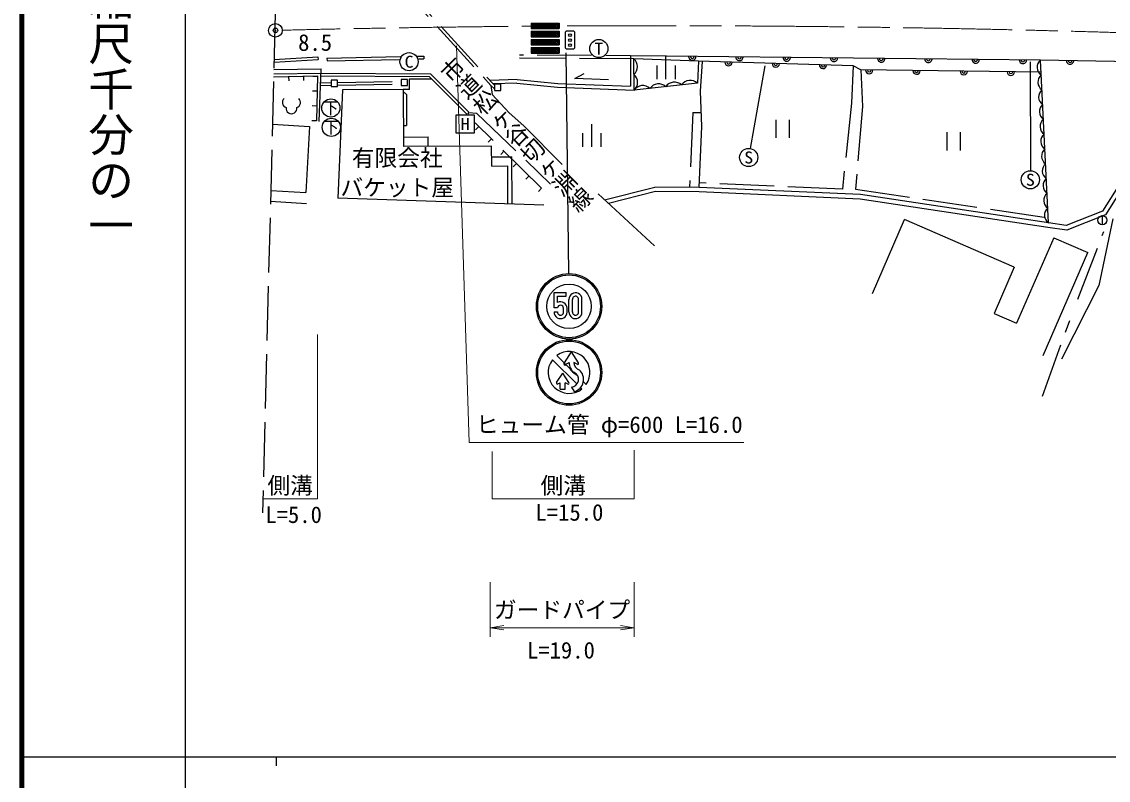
# Model space of a CAD drawing. Units: millimetres, scale not verified. Extents: x 40000 to 423008634, y 20000 to 333183309.
# Drawn here: x 40000 to 159618, y 202424 to 285900 of the extents above; entities that cross this region are included whole.
import ezdxf
from ezdxf.enums import TextEntityAlignment as Align

# ---------------------------------------------------------------- set-up
doc = ezdxf.new("R2010")
doc.units = ezdxf.units.MM
doc.header["$LTSCALE"] = 1000
doc.header["$PDMODE"] = 32
doc.header["$PDSIZE"] = 500
doc.linetypes.add('CHAIN', pattern=[18.5, 12, -1.5, 3.5, -1.5])
doc.linetypes.add('DASHED', pattern=[7.5, 6, -1.5])
for name, color, linetype, lineweight in [('M-BGD', 7, 'Continuous', 25), ('M-BGD-EXST', 7, 'Continuous', 25), ('M-BMK', 2, 'CHAIN', 13), ('M-BMK-SRVR', 3, 'Continuous', 25), ('M-STR-HTXT', 7, 'Continuous', 13), ('M-STR-STRC', 7, 'Continuous', 25), ('M-TTL', 2, 'Continuous', 140), ('M-TTL-BAND', 7, 'Continuous', 25)]:
    doc.layers.add(name, color=color, linetype=linetype, lineweight=lineweight)
doc.layers.add('M-BMK-HTXT', color=7, linetype='Continuous')
doc.layers.add('M-OTRS', color=6, linetype='Continuous')
doc.styles.add('@ＭＳ ゴシック', font='')
doc.styles.add('ＭＳ ゴシック', font='')
doc.styles.get('@ＭＳ ゴシック').set_extended_font_data('@MS Gothic')
doc.styles.get('ＭＳ ゴシック').set_extended_font_data('MS Gothic')

# ---------------------------------------------------------------- blocks, each defined once
blk = doc.blocks.new('open_arrow')
at = {"color": 0, "linetype": 'Continuous', "lineweight": -2}
blk.add_lwpolyline([(7.5, 1.25), (0, 0), (7.5, -1.25)], dxfattribs=at)

msp = doc.modelspace()

# ---------------------------------------------------------------- linework, layer by layer
at = {"layer": 'M-BGD', "linetype": 'DASHED'}
for p, q in [((68878, 324292), (66499, 231843)), ((107387, 281815), (94788, 281876)), ((102743, 282185), (94798, 282224)), ((107005, 282165), (104317, 282178)), ((110984, 282101), (107005, 282165)), ((67743, 280184), (72932, 280232)), ((67755, 280653), (72948, 280701)), ((84992, 280178), (89240, 275921)), ((131520, 281038), (131352, 276921)), ((132378, 280590), (132546, 276585)), ((72886, 278880), (74079, 278902)), ((72896, 279180), (74079, 279202)), ((74775, 279215), (81790, 279345)), ((74775, 278915), (81790, 279045)), ((82702, 279611), (85134, 279611)), ((82707, 278455), (82702, 279611)), ((84867, 279878), (88995, 275742)), ((82707, 278455), (81991, 278452)), ((91778, 277903), (93644, 275863)), ((131352, 276921), (130345, 267481)), ((132546, 276585), (131800, 267481)), ((89240, 275921), (90064, 275841)), ((90064, 275841), (98223, 268030)), ((113890, 275913), (113528, 267678)), ((113890, 275913), (114764, 275913)), ((97234, 267571), (89913, 274775)), ((82014, 273209), (84754, 273221)), ((84759, 272184), (84754, 273221)), ((91734, 271022), (93971, 271031)), ((93994, 265827), (93971, 271031)), ((130345, 267481), (114557, 268169)), ((131800, 267481), (153011, 264313)), ((156266, 255369), (159129, 262804)), ((152363, 244700), (155374, 253027))]:
    msp.add_line(p, q, dxfattribs=at)
at = {"layer": 'M-BGD'}
for p, q in [((67776, 281459), (72620, 281733)), ((67783, 281760), (72603, 282032)), ((72603, 282032), (72620, 281733)), ((73603, 281902), (81695, 282062)), ((73603, 281902), (73609, 281602)), ((73609, 281602), (81572, 281759)), ((83565, 282099), (84261, 282112)), ((83700, 281801), (84267, 281812)), ((84261, 282112), (84267, 281812)), ((107005, 282165), (107023, 278795)), ((107412, 278380), (107387, 281815)), ((114509, 281548), (107387, 281815)), ((152148, 281667), (110984, 282101)), ((114509, 281548), (114393, 279126)), ((131520, 281038), (114509, 281548)), ((114925, 281535), (114673, 278264)), ((153038, 263759), (152148, 281667)), ((206552, 280801), (152148, 281667)), ((169252, 281415), (158975, 265052)), ((169824, 281386), (159311, 264646)), ((67734, 279855), (72553, 279955)), ((71011, 279923), (71021, 279423)), ((72553, 279955), (72437, 274997)), ((72752, 274930), (72948, 280701)), ((72922, 279932), (84867, 279878)), ((72932, 280232), (84992, 280178)), ((132378, 280590), (131520, 281038)), ((152214, 280349), (132378, 280590)), ((69386, 279889), (69396, 279390)), ((72551, 279872), (72051, 279884)), ((94528, 279542), (91560, 279446)), ((91654, 278898), (91778, 277903)), ((94515, 279141), (91915, 279058)), ((94515, 279141), (98992, 278693)), ((94528, 279542), (99019, 279092)), ((99019, 279092), (107023, 278795)), ((114393, 279126), (107412, 278380)), ((72513, 278247), (72013, 278259)), ((75296, 278423), (74814, 266501)), ((81991, 278452), (75296, 278423)), ((81991, 278452), (82019, 272172)), ((81992, 278232), (82347, 277905)), ((82347, 277905), (82362, 274479)), ((98992, 278693), (107412, 278380)), ((114673, 278264), (114823, 274384)), ((72475, 276622), (71975, 276633)), ((89240, 275921), (89061, 275742)), ((67600, 274614), (71682, 274382)), ((71682, 274382), (71270, 267122)), ((72437, 274997), (71937, 275008)), ((82009, 274477), (82362, 274479)), ((90324, 274371), (89973, 274014)), ((114823, 274384), (114536, 267672)), ((91706, 273011), (91355, 272654)), ((91728, 272215), (82019, 272172)), ((91738, 270023), (91728, 272215)), ((93088, 271651), (92737, 271295)), ((91738, 270023), (93510, 270030)), ((93528, 265843), (93510, 270030)), ((94470, 270291), (94119, 269935)), ((95852, 268931), (95501, 268575)), ((67412, 267341), (71270, 267122)), ((97234, 267571), (96883, 267215)), ((103455, 266950), (109674, 261253)), ((104167, 266297), (109693, 267709)), ((109760, 267210), (104608, 265894)), ((114596, 267669), (109693, 267709)), ((114589, 267169), (109760, 267210)), ((132309, 266375), (114589, 267169)), ((132357, 266873), (114596, 267669)), ((153038, 263759), (132357, 266873)), ((71360, 265854), (67381, 266130)), ((97475, 265705), (74814, 266501)), ((152967, 263264), (132309, 266375)), ((158975, 265052), (154979, 263493)), ((159311, 264646), (155039, 262980)), ((133655, 256003), (137176, 264125)), ((149276, 258880), (137176, 264125)), ((155039, 262980), (152967, 263264)), ((154979, 263493), (153038, 263759)), ((160135, 264197), (158568, 256865)), ((153607, 262134), (149524, 252716)), ((153607, 262134), (157355, 260510)), ((152439, 249169), (157355, 260510)), ((149276, 258880), (147065, 253782)), ((158568, 256865), (154482, 248749)), ((147065, 253782), (149524, 252716))]:
    msp.add_line(p, q, dxfattribs=at)
at = {"layer": 'M-BGD', "linetype": 'DASHED'}
for points in [[(80689, 290917), (91654, 278898), (92055, 278509)], [(81111, 290900), (91869, 279107), (92055, 278927)], [(93644, 275863), (95261, 274445), (100460, 269197)]]:
    msp.add_lwpolyline(points, dxfattribs=at)
at = {"layer": 'M-BGD'}
for points in [[(74079, 279458), (74079, 278778), (74775, 278778), (74775, 279458)], [(81790, 279557), (81790, 278877), (82487, 278877), (82487, 279557)], [(92055, 279021), (92055, 278341), (92751, 278341), (92751, 279021)]]:
    msp.add_lwpolyline(points, close=True, dxfattribs=at)
for centre, radius, start, end in [((106671, 280951), 1122, 310.45866, 50.37472), ((113820, 282072), 400, 179.39604, 359.39604), ((113820, 282072), 200, 179.39604, 359.39604), ((117820, 281448), 400, 178.2829, 358.2829), ((117820, 281448), 200, 178.2829, 358.2829), ((119019, 282017), 400, 179.39604, 359.39604), ((119019, 282017), 200, 179.39604, 359.39604), ((123017, 281293), 400, 178.2829, 358.2829), ((123017, 281293), 200, 178.2829, 358.2829), ((124219, 281962), 400, 179.39604, 359.39604), ((124219, 281962), 200, 179.39604, 359.39604), ((128215, 281137), 400, 178.2829, 358.2829), ((128215, 281137), 200, 178.2829, 358.2829), ((129419, 281907), 400, 179.39604, 359.39604), ((129419, 281907), 200, 179.39604, 359.39604), ((134618, 281852), 400, 179.39604, 359.39604), ((134618, 281852), 200, 179.39604, 359.39604), ((139818, 281797), 400, 179.39604, 359.39604), ((139818, 281797), 200, 179.39604, 359.39604), ((145018, 281743), 400, 179.39604, 359.39604), ((145018, 281743), 200, 179.39604, 359.39604), ((150218, 281688), 400, 179.39604, 359.39604), ((150218, 281688), 200, 179.39604, 359.39604), ((152818, 280885), 1030, 130.56426, 235.12571), ((155417, 281615), 400, 179.08717, 359.08717), ((155417, 281615), 200, 179.08717, 359.08717), ((106684, 279234), 1122, 310.45866, 50.37472), ((133304, 280579), 400, 179.30413, 359.30413), ((133304, 280579), 200, 179.30413, 359.30413), ((138503, 280516), 400, 179.30413, 359.30413), ((138503, 280516), 200, 179.30413, 359.30413), ((143703, 280452), 400, 179.30413, 359.30413), ((143703, 280452), 200, 179.30413, 359.30413), ((148902, 280389), 400, 179.30413, 359.30413), ((148902, 280389), 200, 179.30413, 359.30413), ((152899, 279257), 1030, 130.56426, 235.12571), ((108365, 277715), 1163, 47.09939, 145.10279), ((110111, 277901), 1163, 47.09939, 145.10279), ((111856, 278088), 1163, 47.09939, 145.10279), ((113602, 278275), 1163, 47.09939, 145.10279), ((152980, 277629), 1030, 130.56426, 235.12571), ((153061, 276000), 1030, 130.56426, 235.12571), ((153142, 274372), 1030, 130.56426, 235.12571), ((153223, 272744), 1030, 130.56426, 235.12571), ((153304, 271116), 1030, 130.56426, 235.12571), ((153385, 269488), 1030, 130.56426, 235.12571), ((153466, 267860), 1030, 130.56426, 235.12571), ((153547, 266232), 1030, 130.56426, 235.12571), ((153628, 264604), 1030, 130.56426, 235.12571)]:
    msp.add_arc(centre, radius, start, end, dxfattribs=at)
at = {"layer": 'M-BGD-EXST'}
for p, q in [((99859, 284786), (99959, 284886)), ((99859, 282986), (99859, 284786)), ((99959, 284886), (100759, 284886)), ((100759, 284886), (100859, 284786)), ((100859, 284786), (100859, 282986)), ((99959, 282886), (99859, 282986)), ((100759, 282886), (99959, 282886)), ((100859, 282986), (100759, 282886)), ((110925, 279572), (110925, 282072)), ((151015, 281501), (151038, 269507)), ((100882, 279663), (101906, 280197)), ((109925, 281072), (109925, 279572)), ((111925, 281072), (111925, 279572)), ((121796, 281055), (120208, 271945)), ((104581, 279506), (100882, 279663)), ((87813, 275642), (89813, 275642)), ((87813, 273642), (87813, 275642)), ((89813, 275642), (89813, 273642)), ((102746, 272143), (102746, 274643)), ((123017, 275111), (123017, 273111)), ((124517, 273111), (124517, 275111)), ((89813, 273642), (87813, 273642)), ((101746, 273643), (101746, 272143)), ((103746, 273643), (103746, 272143)), ((141837, 273731), (141837, 271731)), ((143337, 271731), (143337, 273731)), ((158958, 264560), (158958, 263560))]:
    msp.add_line(p, q, dxfattribs=at)
for centre, radius in [((100359, 284436), 150), ((100359, 283886), 150), ((103534, 282950), 1000), ((82642, 281501), 1000), ((100359, 283336), 150), ((74036, 276411), 1000), ((74085, 274279), 1000), ((120036, 270960), 1000), ((151039, 268507), 1000), ((158958, 264060), 500)]:
    msp.add_circle(centre, radius, dxfattribs=at)
for centre, start, end in [((69292, 277020), 131.41945, 251.14243), ((69692, 276370), 172.14016, 7.85984), ((70092, 277020), 288.85757, 48.58055)]:
    msp.add_arc(centre, 600, start, end, dxfattribs=at)
at = {"layer": 'M-BMK'}
msp.add_arc((109856, -1426093), 1711556, 88.06847, 91.37838, dxfattribs=at)
at = {"layer": 'M-BMK-SRVR'}
msp.add_circle((67935, 284950), 750, dxfattribs=at)
at = {"layer": 'M-OTRS'}
msp.add_point((67935, 284950), dxfattribs=at)
at = {"layer": 'M-STR-HTXT'}
for p, q in [((87874, 283259), (89254, 239598)), ((72560, 251468), (72560, 233401)), ((89254, 239598), (119504, 239598)), ((91798, 238587), (91798, 233401)), ((107439, 238754), (107439, 233401)), ((66539, 233401), (72560, 233401)), ((91798, 233401), (107439, 233401)), ((91560, 224211), (91560, 218211)), ((107412, 224211), (107412, 218211)), ((91560, 219211), (107412, 219211))]:
    msp.add_line(p, q, dxfattribs=at)
at = {"layer": 'M-STR-STRC'}
for p, q in [((96079, 285750), (96079, 285150)), ((96079, 285750), (99180, 285750)), ((96079, 285150), (99180, 285150)), ((96079, 284850), (96079, 284250)), ((96079, 284850), (99180, 284850)), ((96179, 285650), (96179, 285250)), ((96179, 285650), (99080, 285650)), ((96179, 285250), (99080, 285250)), ((96179, 284750), (96179, 284350)), ((96179, 284750), (99080, 284750)), ((96279, 285550), (96279, 285350)), ((96279, 285550), (98980, 285550)), ((96279, 285350), (98980, 285350)), ((96379, 285450), (98880, 285450)), ((98980, 285550), (98980, 285350)), ((99080, 285650), (99080, 285250)), ((99080, 284750), (99080, 284350)), ((99180, 285750), (99180, 285150)), ((99180, 284850), (99180, 284250)), ((96079, 284250), (99180, 284250)), ((96079, 283950), (96079, 283350)), ((96079, 283950), (99180, 283950)), ((96179, 284350), (99080, 284350)), ((96179, 283850), (96179, 283450)), ((96179, 283850), (99080, 283850)), ((96279, 284650), (96279, 284450)), ((96279, 284650), (98980, 284650)), ((96279, 284450), (98980, 284450)), ((96279, 283750), (96279, 283550)), ((96279, 283750), (98980, 283750)), ((96279, 283550), (98980, 283550)), ((96379, 284550), (98880, 284550)), ((96379, 283650), (98880, 283650)), ((98980, 284650), (98980, 284450)), ((98980, 283750), (98980, 283550)), ((99080, 283850), (99080, 283450)), ((99180, 283950), (99180, 283350)), ((96079, 283350), (99180, 283350)), ((96079, 283050), (96079, 282450)), ((96079, 283050), (99180, 283050)), ((96079, 282450), (99180, 282450)), ((96179, 283450), (99080, 283450)), ((96179, 282950), (96179, 282550)), ((96179, 282950), (99080, 282950)), ((96179, 282550), (99080, 282550)), ((96279, 282850), (96279, 282650)), ((96279, 282850), (98980, 282850)), ((96279, 282650), (98980, 282650)), ((96379, 282750), (98880, 282750)), ((98980, 282850), (98980, 282650)), ((99080, 282950), (99080, 282550)), ((99180, 283050), (99180, 282450)), ((99900, 282483), (100210, 258180)), ((98607, 256108), (99927, 256108)), ((98607, 254405), (98607, 256108)), ((99927, 255685), (99927, 256108)), ((98992, 255685), (99927, 255685)), ((98992, 255002), (98992, 255685)), ((100248, 253936), (100248, 255323)), ((100633, 253936), (100633, 255323)), ((101291, 253936), (101291, 255360)), ((101674, 253936), (101674, 255360)), ((98992, 254405), (98607, 254405)), ((98607, 253973), (98992, 253973)), ((99649, 253936), (99649, 254368)), ((100033, 253936), (100033, 254368)), ((98907, 249171), (99693, 248397)), ((99757, 248365), (100527, 249591)), ((101296, 248365), (100527, 249591)), ((98421, 248696), (101131, 246027)), ((99911, 248203), (100265, 248401)), ((99951, 248142), (100342, 247757)), ((101143, 248203), (100789, 248401)), ((98886, 246206), (99563, 247213)), ((100240, 246206), (99563, 247213)), ((101022, 247087), (101230, 246882)), ((99033, 246039), (99293, 246169)), ((99293, 245449), (99293, 246169)), ((99293, 245449), (99833, 245449)), ((100093, 246039), (99833, 246169)), ((99833, 245449), (99833, 246169)), ((100508, 245699), (100831, 245197)), ((101525, 245639), (101677, 245489)), ((101833, 246289), (102144, 245982))]:
    msp.add_line(p, q, dxfattribs=at)
for centre, radius in [((100256, 254580), 3600), ((100256, 254580), 3456), ((100256, 254580), 2448), ((100256, 247303), 3600), ((100256, 247303), 3456)]:
    msp.add_circle(centre, radius, dxfattribs=at)
for centre, radius, start, end in [((100961, 255360), 713, 0, 182.97089), ((99319, 254368), 713, 0, 117.33645), ((100961, 255360), 330, 0, 186.43936), ((99319, 253936), 713, 177.02911, 0), ((99319, 253936), 330, 173.56064, 0), ((99319, 254368), 330, 0, 173.56064), ((100961, 253936), 713, 177.02911, 0), ((100961, 253936), 330, 173.56064, 0), ((100256, 247303), 2304, 325.01478, 125.8468), ((100256, 247303), 2304, 142.79212, 308.06946), ((99855, 248303), 187, 150.12214, 300.73943), ((99855, 248303), 115, 147.89837, 299.2433), ((101644, 248398), 1379, 179.87965, 232.34202), ((101644, 248398), 1451, 206.23235, 244.62922), ((101644, 248398), 855, 179.87965, 251.91579), ((101199, 248303), 115, 240.7567, 32.10163), ((100465, 246537), 839, 272.88807, 66.36853), ((100465, 246537), 1390, 285.25, 48.91043), ((98982, 246142), 115, 146.08257, 296.56505), ((100144, 246142), 115, 243.43495, 33.91743)]:
    msp.add_arc(centre, radius, start, end, dxfattribs=at)
at = {"layer": 'M-TTL'}
msp.add_line((40000, 380000), (40000, 20000), dxfattribs=at)
at = {"layer": 'M-TTL-BAND'}
for p, q in [((58000, 370000), (58000, 20000)), ((40000, 205000), (579000, 205000)), ((68000, 205000), (68000, 204000))]:
    msp.add_line(p, q, dxfattribs=at)

# ---------------------------------------------------------------- block references
at = {"layer": 'M-STR-HTXT', "xscale": 200, "yscale": 200}
msp.add_blockref('open_arrow', (91560, 219211), dxfattribs=at)
at = {"layer": 'M-STR-HTXT', "xscale": 200, "yscale": 200, "rotation": 180}
msp.add_blockref('open_arrow', (107412, 219211), dxfattribs=at)

# ---------------------------------------------------------------- texts
at = {"layer": 'M-BGD-EXST', "style": 'ＭＳ ゴシック'}
msp.add_text('8.5', height=1833, dxfattribs=at).set_placement((72298, 282146), align=Align.BOTTOM_CENTER)
for s, width, p in [('T', 1.1, (103534, 282950)), ('C', 1.1, (82642, 281501)), ('下', 0.9, (74036, 276411)), ('H', 1.1, (88813, 274642)), ('下', 0.9, (74085, 274279)), ('S', 1.1, (120036, 270960)), ('S', 1.1, (151039, 268507))]:
    msp.add_text(s, height=1320, dxfattribs=dict(at, width=width)).set_placement(p, align=Align.MIDDLE_CENTER)
at = {"layer": 'M-BMK-HTXT', "style": '@ＭＳ ゴシック'}
msp.add_text('市道松ヶ谷切ヶ淵線', height=1833, rotation=314.519, dxfattribs=at).set_placement((93415, 272428), align=Align.BOTTOM_CENTER)
at = {"layer": 'M-BMK-HTXT', "style": 'ＭＳ ゴシック'}
for s, p in [('有限会社', (81340, 269450)), ('バケット屋', (81340, 266200))]:
    msp.add_text(s, height=1833, dxfattribs=at).set_placement(p, align=Align.BOTTOM_CENTER)
at = {"layer": 'M-STR-HTXT', "style": 'ＭＳ ゴシック'}
msp.add_text('ヒューム管 φ=600 L=16.0', height=1833, dxfattribs=at).set_placement((90004, 240098), align=Align.BOTTOM_LEFT)
for s, p in [('側溝', (69549, 233401)), ('側溝', (99619, 233401)), ('L=5.0', (69932, 230188)), ('L=15.0', (100295, 230439)), ('ガードパイプ', (99486, 219711))]:
    msp.add_text(s, height=1833, dxfattribs=at).set_placement(p, align=Align.BOTTOM_CENTER)
msp.add_text('L=19.0', height=1833, dxfattribs=at).set_placement((99360, 216737), align=Align.MIDDLE_CENTER)
at = {"layer": 'M-TTL-BAND', "style": '@ＭＳ ゴシック'}
msp.add_text('縮尺千分の一', height=3666, rotation=270, dxfattribs=at).set_placement((49777, 261030), align=Align.MIDDLE_RIGHT)

doc.saveas('drawing.dxf')
